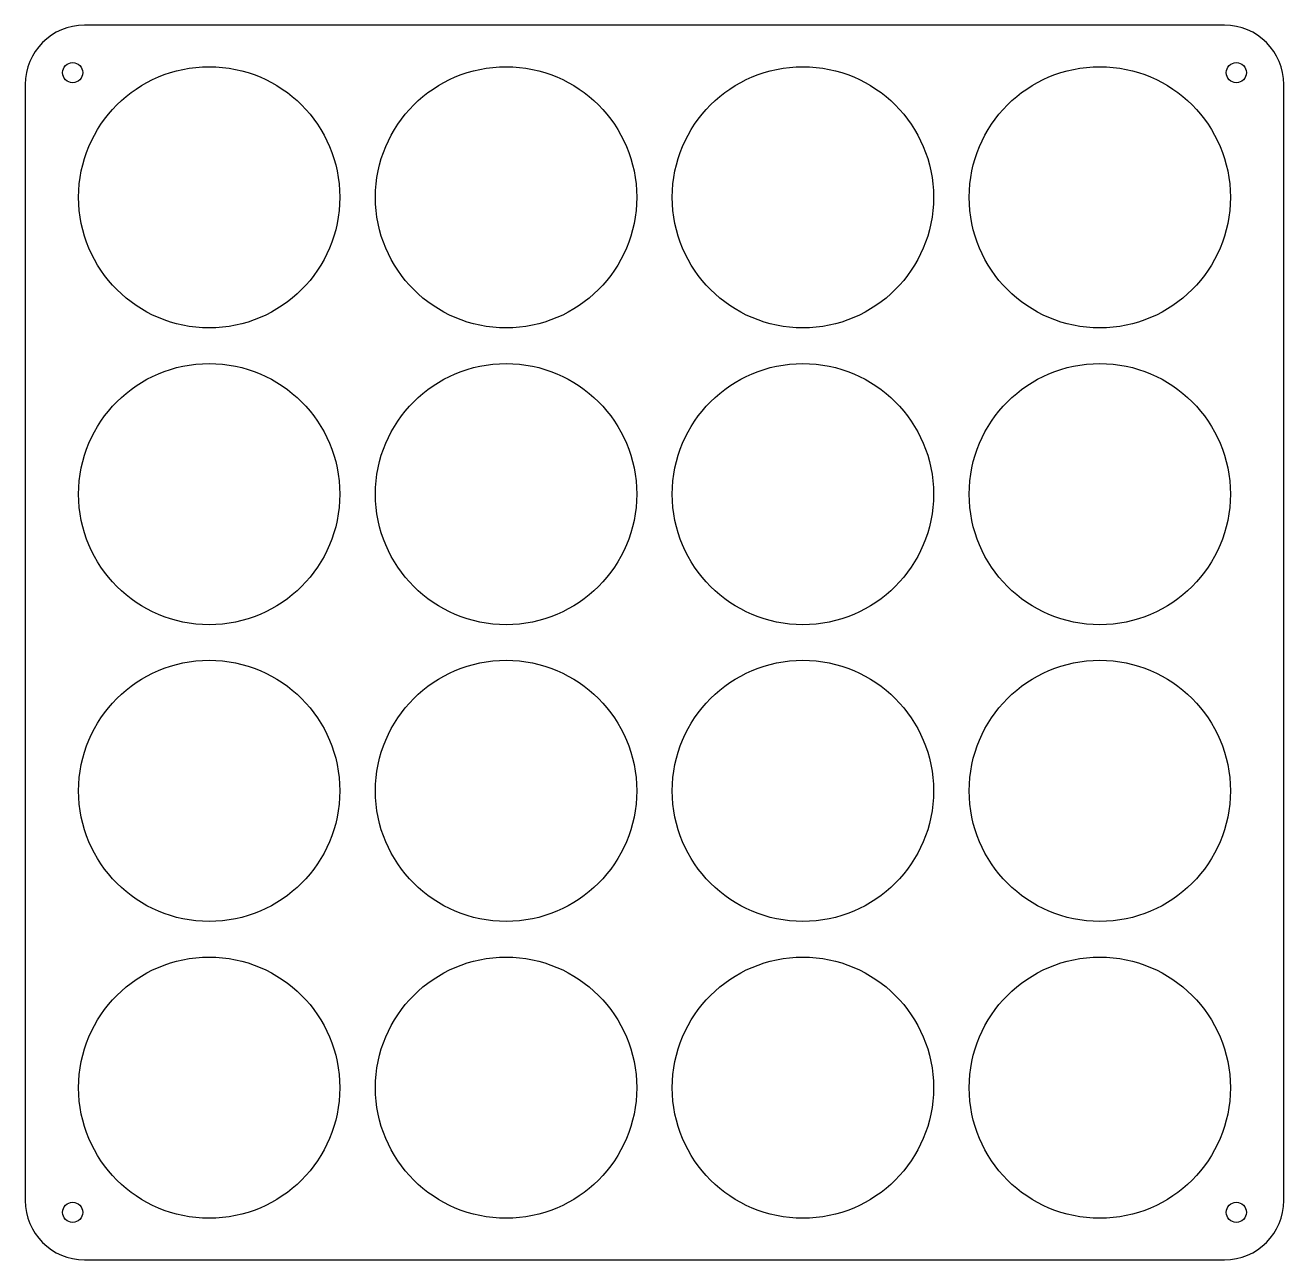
# Model space of a CAD drawing. Header units: millimetres. Extents: x -106 to 106, y -124 to 84.
import ezdxf

# ---------------------------------------------------------------- set-up
doc = ezdxf.new("R2010")
doc.units = ezdxf.units.MM

msp = doc.modelspace()

# ---------------------------------------------------------------- linework, layer by layer
for p, q in [((96, 84, 1.5), (-96, 84, 1.5)), ((-106, 74, 1.5), (-106, -114, 1.5)), ((106, -114, 1.5), (106, 74, 1.5)), ((-96, -124, 1.5), (96, -124, 1.5))]:
    msp.add_line(p, q)
for centre, radius in [((-98, 76, 1.5), 1.7), ((-75, 55, 1.5), 22), ((-25, 55, 1.5), 22), ((25, 55, 1.5), 22), ((75, 55, 1.5), 22), ((98, 76, 1.5), 1.7), ((-75, 5, 1.5), 22), ((-25, 5, 1.5), 22), ((25, 5, 1.5), 22), ((75, 5, 1.5), 22), ((-75, -45, 1.5), 22), ((-25, -45, 1.5), 22), ((25, -45, 1.5), 22), ((75, -45, 1.5), 22), ((-75, -95, 1.5), 22), ((-25, -95, 1.5), 22), ((25, -95, 1.5), 22), ((75, -95, 1.5), 22), ((-98, -116, 1.5), 1.7), ((98, -116, 1.5), 1.7)]:
    msp.add_circle(centre, radius)
for centre, start, end in [((-96, 74, 1.5), 90, 180), ((96, 74, 1.5), 0, 90), ((-96, -114, 1.5), 180, 270), ((96, -114, 1.5), -90, 0)]:
    msp.add_arc(centre, 10, start, end)

doc.saveas('drawing.dxf')
